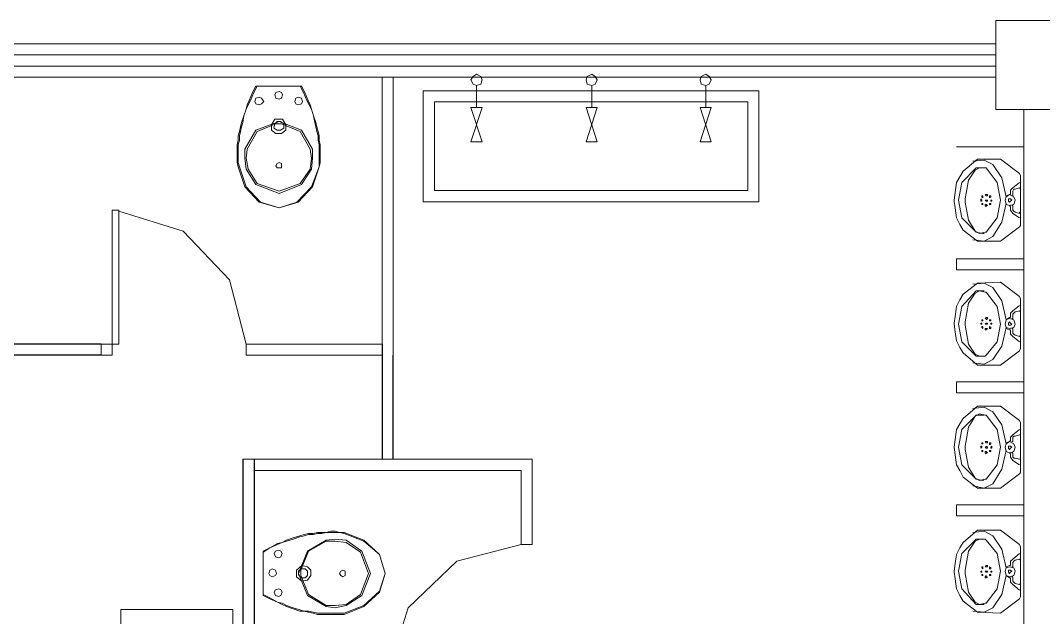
# Model space of a CAD drawing. Header units: millimetres. Extents: x 10.1 to 89.3, y 2.6 to 32.6.
# Drawn here: x 40.72 to 45.325, y 25.022 to 27.709 of the extents above; entities that cross this region are included whole.
import ezdxf

# ---------------------------------------------------------------- set-up
doc = ezdxf.new("R2010")
doc.units = ezdxf.units.MM

msp = doc.modelspace()

# ---------------------------------------------------------------- linework, layer by layer
at = {"color": 0}
for p, q in [((41.083, 26.2526), (40.1324, 26.2526)), ((42.3482, 26.2526), (42.3482, 25.7344)), ((41.083, 26.2028), (40.1324, 26.2028)), ((42.3981, 25.7344), (42.3981, 26.2028)), ((41.7204, 25.7344), (41.7204, 21.582)), ((41.7725, 25.7344), (41.7725, 21.582))]:
    msp.add_line(p, q, dxfattribs=at)
at = {"color": 7, "lineweight": 0}
for points in [[(45.1105, 27.3083), (45.5113, 27.3083), (45.5113, 27.7091), (45.1105, 27.7091), (45.1105, 27.3083), (45.1105, 27.3083)], [(36.7438, 27.6036), (45.1068, 27.6036)], [(36.7438, 27.5537), (45.1068, 27.5537)], [(36.7438, 27.5039), (45.1068, 27.5039)], [(36.7438, 27.454), (45.1068, 27.454)], [(42.3482, 26.2526), (42.3482, 27.454)], [(42.3981, 26.2028), (42.3981, 27.454)], [(42.7725, 27.417), (42.7924, 27.4219), (42.7974, 27.4419), (42.7924, 27.4568), (42.7725, 27.4668), (42.7575, 27.4568), (42.7475, 27.4419), (42.7575, 27.4219), (42.7725, 27.417), (42.7725, 27.417)], [(43.2909, 27.417), (43.3059, 27.4219), (43.3158, 27.4419), (43.3059, 27.4568), (43.2909, 27.4668), (43.271, 27.4568), (43.266, 27.4419), (43.271, 27.4219), (43.2909, 27.417), (43.2909, 27.417)], [(43.8043, 27.417), (43.8193, 27.4219), (43.8293, 27.4419), (43.8193, 27.4568), (43.8043, 27.4668), (43.7844, 27.4568), (43.7794, 27.4419), (43.7844, 27.4219), (43.8043, 27.417), (43.8043, 27.417)], [(41.7002, 27.0502), (41.6952, 27.0702), (41.6952, 27.0901), (41.6952, 27.11), (41.6952, 27.13), (41.6952, 27.1499), (41.7002, 27.1699), (41.7002, 27.1898), (41.7052, 27.2097), (41.7101, 27.2297), (41.7151, 27.2496), (41.7251, 27.2795), (41.7351, 27.3094), (41.7401, 27.3294), (41.75, 27.3493), (41.765, 27.3842), (41.7799, 27.4141), (41.7899, 27.4141), (41.7949, 27.4141), (41.8846, 27.4141), (41.9694, 27.4141), (41.9743, 27.4141), (41.9843, 27.4141), (41.9993, 27.3842), (42.0142, 27.3493), (42.0242, 27.3294), (42.0292, 27.3094), (42.0391, 27.2795), (42.0491, 27.2496), (42.0541, 27.2297), (42.0591, 27.2097), (42.0641, 27.1898), (42.0641, 27.1699), (42.0691, 27.1499), (42.0691, 27.13), (42.0691, 27.11), (42.0691, 27.0901), (42.0691, 27.0702), (42.0641, 27.0502), (42.0342, 26.9605), (41.9694, 26.8907), (41.8846, 26.8658)], [(41.9793, 27.4141), (41.9943, 27.3842), (42.0092, 27.3493), (42.0192, 27.3294), (42.0292, 27.3094), (42.0391, 27.2795), (42.0441, 27.2496), (42.0491, 27.2297), (42.0541, 27.2097), (42.0591, 27.1898), (42.0591, 27.1699), (42.0641, 27.1499), (42.0641, 27.13), (42.0641, 27.11), (42.0641, 27.0901), (42.0641, 27.0702), (42.0641, 27.0502), (42.0292, 26.9605), (41.9644, 26.8907), (41.8846, 26.8658), (41.7999, 26.8907), (41.7351, 26.9605), (41.7052, 27.0502), (41.7002, 27.0702), (41.7002, 27.0901), (41.7002, 27.11), (41.7002, 27.13), (41.7002, 27.1499), (41.7052, 27.1699), (41.7052, 27.1898), (41.7101, 27.2097), (41.7151, 27.2297), (41.7201, 27.2496), (41.7251, 27.2795), (41.7351, 27.3094), (41.745, 27.3294), (41.755, 27.3493), (41.77, 27.3842), (41.7849, 27.4141), (41.7949, 27.4141)], [(41.9793, 27.4141), (41.9694, 27.4141)], [(42.7725, 27.3173), (42.7725, 27.417)], [(43.2909, 27.3173), (43.2909, 27.417)], [(43.8043, 27.3173), (43.8043, 27.417)], [(41.7949, 27.3294), (41.8049, 27.3344), (41.8148, 27.3443), (41.8049, 27.3593), (41.7949, 27.3643), (41.7799, 27.3593), (41.7749, 27.3443), (41.7799, 27.3344), (41.7949, 27.3294), (41.7949, 27.3294)], [(41.8846, 27.3543), (41.8946, 27.3593), (41.8996, 27.3743), (41.8946, 27.3842), (41.8846, 27.3892), (41.8697, 27.3842), (41.8647, 27.3743), (41.8697, 27.3593), (41.8846, 27.3543), (41.8846, 27.3543)], [(41.9694, 27.3294), (41.9843, 27.3344), (41.9893, 27.3443), (41.9843, 27.3593), (41.9694, 27.3643), (41.9594, 27.3593), (41.9544, 27.3443), (41.9594, 27.3344), (41.9694, 27.3294), (41.9694, 27.3294)], [(42.5332, 26.8935), (42.5332, 27.392), (44.0436, 27.392), (44.0436, 26.8935), (42.5332, 26.8935), (42.5332, 26.8935)], [(42.583, 26.9434), (42.583, 27.3422), (43.9938, 27.3422), (43.9938, 26.9434), (42.583, 26.9434), (42.583, 26.9434)], [(42.7475, 27.3173), (42.7974, 27.1627), (42.7475, 27.1627), (42.7974, 27.3173), (42.7475, 27.3173), (42.7475, 27.3173)], [(43.266, 27.3173), (43.3158, 27.1627), (43.266, 27.1627), (43.3158, 27.3173), (43.266, 27.3173), (43.266, 27.3173)], [(43.7794, 27.3173), (43.8293, 27.1627), (43.7794, 27.1627), (43.8293, 27.3173), (43.7794, 27.3173), (43.7794, 27.3173)], [(45.2365, 27.3083), (45.2365, 20.0564)], [(41.9145, 27.2397), (41.8996, 27.2646), (41.8647, 27.2646), (41.8497, 27.2397)], [(41.7799, 27.2147), (41.7301, 27.13), (41.7301, 27.0901), (41.7351, 27.0403), (41.7799, 26.9705), (41.8846, 26.9306), (41.9843, 26.9705), (42.0292, 27.0403), (42.0342, 27.0901), (42.0342, 27.13), (41.9843, 27.2147), (41.8846, 27.2546)], [(41.8697, 27.2446), (41.7849, 27.2097), (41.7401, 27.13)], [(41.8846, 27.2546), (41.7799, 27.2147)], [(41.8497, 27.2397), (41.8497, 27.2147), (41.8697, 27.1998), (41.8946, 27.1998), (41.9145, 27.2147), (41.9145, 27.2397)], [(41.8647, 27.2446), (41.8597, 27.2247), (41.8746, 27.2147), (41.8896, 27.2147), (41.9046, 27.2247), (41.9046, 27.2446)], [(41.9046, 27.2446), (41.8896, 27.2546), (41.8746, 27.2546), (41.8647, 27.2446)], [(41.8946, 27.2446), (41.8846, 27.2446), (41.8697, 27.2446)], [(42.0242, 27.13), (41.9793, 27.2097), (41.8946, 27.2446)], [(41.7401, 27.13), (41.7351, 27.0901), (41.745, 27.0403), (41.7849, 26.9755), (41.8846, 26.9406)], [(41.8846, 26.9406), (41.9793, 26.9755), (42.0242, 27.0403), (42.0292, 27.0901), (42.0242, 27.13)], [(45.2365, 27.14), (44.9324, 27.14)], [(45.0271, 27.0851), (44.9623, 27.0303)], [(45.0969, 27.0602), (45.057, 27.0801), (45.0071, 27.0752)], [(45.2165, 27.0203), (45.1318, 27.0851), (45.0271, 27.0851)], [(41.7002, 27.0502), (41.7301, 26.9605)], [(41.8846, 27.0452), (41.8946, 27.0452), (41.8946, 27.0552), (41.8946, 27.0652), (41.8846, 27.0702), (41.8746, 27.0652), (41.8697, 27.0552), (41.8746, 27.0452), (41.8846, 27.0452), (41.8846, 27.0452)], [(45.057, 27.0452), (45.052, 27.0452), (45.0221, 27.0452), (44.9573, 26.9804), (44.9423, 26.9007), (44.9573, 26.8209), (45.0221, 26.7561), (45.052, 26.7511), (45.057, 26.7511)], [(45.0171, 27.0353), (44.9872, 26.9904)], [(45.062, 27.0452), (45.0371, 27.0452), (45.0171, 27.0353)], [(45.067, 27.0452), (45.062, 27.0452)], [(45.1168, 26.9804), (45.067, 27.0452)], [(45.1567, 26.9156), (45.1368, 27.0004), (45.0969, 27.0602)], [(44.9473, 27.0054), (44.9324, 26.9804)], [(44.9623, 27.0303), (44.9473, 27.0054)], [(44.9872, 26.9904), (44.9723, 26.9057)], [(45.2215, 27.0103), (45.2165, 27.0203)], [(45.2215, 27.0103), (45.2215, 26.9007), (45.2215, 26.786), (45.2165, 26.781)], [(41.7301, 26.9605), (41.7949, 26.8907)], [(44.9324, 26.9804), (44.9274, 26.9356)], [(45.1318, 26.9007), (45.1168, 26.9804)], [(45.2165, 26.9804), (45.1866, 26.9555), (45.1766, 26.9455), (45.1766, 26.9306)], [(45.1966, 26.9505), (45.1916, 26.9505), (45.1866, 26.9406)], [(45.1866, 26.9406), (45.1866, 26.9306)], [(45.2165, 26.9555), (45.1966, 26.9505)], [(45.2215, 26.9505), (45.2165, 26.9555)], [(44.9274, 26.9356), (44.9224, 26.9007)], [(44.9224, 26.8957), (44.9224, 26.9007)], [(44.9224, 26.8957), (44.9274, 26.8658)], [(44.9723, 26.9007), (44.9723, 26.9057)], [(44.9723, 26.8907), (44.9723, 26.9007)], [(45.047, 26.9007), (45.042, 26.9057), (45.042, 26.9007), (45.042, 26.8957), (45.047, 26.8957), (45.047, 26.9007), (45.047, 26.9007)], [(45.052, 26.9156), (45.052, 26.9206), (45.047, 26.9206), (45.047, 26.9156), (45.052, 26.9107), (45.052, 26.9156), (45.052, 26.9156)], [(45.072, 26.9256), (45.067, 26.9256), (45.062, 26.9256), (45.067, 26.9206), (45.072, 26.9206), (45.072, 26.9256), (45.072, 26.9256)], [(45.072, 26.9007), (45.067, 26.9007), (45.062, 26.9007), (45.067, 26.8957), (45.072, 26.8957), (45.072, 26.9007), (45.072, 26.9007)], [(45.0869, 26.9156), (45.0869, 26.9206), (45.0819, 26.9206), (45.0819, 26.9156), (45.0819, 26.9107), (45.0869, 26.9156), (45.0869, 26.9156)], [(45.0919, 26.9007), (45.0869, 26.9007), (45.0869, 26.8957), (45.0919, 26.8957), (45.0919, 26.9007), (45.0919, 26.9007)], [(45.1168, 26.8209), (45.1318, 26.9007)], [(45.1966, 26.9007), (45.1916, 26.9156), (45.1717, 26.9256), (45.1567, 26.9156), (45.1517, 26.9007), (45.1567, 26.8807), (45.1717, 26.8758), (45.1916, 26.8807), (45.1966, 26.9007), (45.1966, 26.9007)], [(45.1717, 26.9256), (45.1567, 26.9206)], [(45.1816, 26.9007), (45.1766, 26.9057), (45.1717, 26.9057), (45.1667, 26.9057), (45.1667, 26.9007), (45.1667, 26.8957), (45.1717, 26.8907), (45.1766, 26.8957), (45.1816, 26.9007), (45.1816, 26.9007)], [(45.1717, 26.9256), (45.1766, 26.9256), (45.1766, 26.9306)], [(45.1816, 26.9206), (45.1866, 26.9206), (45.1866, 26.9256), (45.1866, 26.9306)], [(41.1328, 26.2526), (41.1328, 26.8558), (41.1627, 26.8558), (41.1627, 26.2526), (41.1328, 26.2526), (41.1328, 26.2526)], [(41.736, 26.2526), (41.6612, 26.5418), (41.4518, 26.7611), (41.1627, 26.8508)], [(41.8846, 26.8658), (41.7949, 26.8907)], [(44.9274, 26.8658), (44.9324, 26.8209)], [(44.9723, 26.8907), (44.9872, 26.811)], [(45.052, 26.8857), (45.047, 26.8857), (45.047, 26.8807), (45.052, 26.8807), (45.052, 26.8857), (45.052, 26.8857)], [(45.072, 26.8758), (45.067, 26.8807), (45.062, 26.8807), (45.062, 26.8758), (45.067, 26.8708), (45.067, 26.8758), (45.072, 26.8758), (45.072, 26.8758)], [(45.0869, 26.8807), (45.0869, 26.8857), (45.0819, 26.8857), (45.0819, 26.8807), (45.0869, 26.8807), (45.0869, 26.8807)], [(45.1368, 26.801), (45.1567, 26.8857)], [(45.1567, 26.8807), (45.1717, 26.8758)], [(45.1766, 26.8658), (45.1766, 26.8708), (45.1717, 26.8758)], [(45.2165, 26.8209), (45.1866, 26.8409), (45.1766, 26.8558), (45.1766, 26.8658)], [(45.1866, 26.8708), (45.1866, 26.8758), (45.1816, 26.8758)], [(45.1866, 26.8558), (45.1866, 26.8708)], [(45.1866, 26.8558), (45.1916, 26.8508), (45.1966, 26.8458)], [(44.9324, 26.8209), (44.9473, 26.791)], [(44.9872, 26.811), (45.0171, 26.7611)], [(45.067, 26.7561), (45.1168, 26.8209)], [(45.0969, 26.7362), (45.1368, 26.801)], [(45.2165, 26.8409), (45.1966, 26.8458)], [(45.2165, 26.8409), (45.2165, 26.8458), (45.2215, 26.8458)], [(44.9473, 26.791), (44.9623, 26.7661)], [(44.9623, 26.7661), (45.0271, 26.7162)], [(45.0171, 26.7611), (45.0371, 26.7511), (45.062, 26.7561)], [(45.0271, 26.7162), (45.1318, 26.7162), (45.2165, 26.781)], [(45.062, 26.7561), (45.067, 26.7561)], [(45.0071, 26.7212), (45.057, 26.7162), (45.0969, 26.7362)], [(45.2365, 26.6365), (44.9324, 26.6365)], [(44.9324, 26.6365), (44.9324, 26.5866)], [(45.2365, 26.5866), (44.9324, 26.5866)], [(45.0271, 26.5268), (44.9623, 26.477)], [(45.0969, 26.5069), (45.057, 26.5268), (45.0071, 26.5218)], [(45.2165, 26.467), (45.1318, 26.5318), (45.0271, 26.5268)], [(45.057, 26.4919), (45.052, 26.4919), (45.0221, 26.4919), (44.9573, 26.4221), (44.9423, 26.3424), (44.9573, 26.2626), (45.0221, 26.1978), (45.052, 26.1978), (45.057, 26.1978)], [(45.0171, 26.4819), (44.9872, 26.4371)], [(45.062, 26.4869), (45.0371, 26.4919), (45.0171, 26.4819)], [(45.067, 26.4869), (45.062, 26.4869)], [(45.1168, 26.4221), (45.067, 26.4869)], [(45.1567, 26.3623), (45.1368, 26.4471), (45.0969, 26.5069)], [(44.9473, 26.452), (44.9324, 26.4221)], [(44.9623, 26.477), (44.9473, 26.452)], [(44.9872, 26.4371), (44.9723, 26.3523)], [(45.2215, 26.457), (45.2165, 26.467)], [(45.2215, 26.457), (45.2215, 26.3424), (45.2215, 26.2327), (45.2165, 26.2227)], [(44.9324, 26.4221), (44.9274, 26.3773)], [(45.1318, 26.3424), (45.1168, 26.4221)], [(45.2165, 26.4271), (45.1866, 26.4022), (45.1766, 26.3922), (45.1766, 26.3773)], [(45.1966, 26.3972), (45.1916, 26.3922), (45.1866, 26.3872)], [(45.1866, 26.3872), (45.1866, 26.3723)], [(45.2165, 26.4022), (45.1966, 26.3972)], [(45.2215, 26.3972), (45.2165, 26.4022)], [(44.9274, 26.3773), (44.9224, 26.3474)], [(44.9224, 26.3424), (44.9224, 26.3474)], [(44.9224, 26.3424), (44.9274, 26.3075)], [(44.9723, 26.3424), (44.9723, 26.3523)], [(44.9723, 26.3374), (44.9723, 26.3424)], [(45.047, 26.3424), (45.047, 26.3474), (45.042, 26.3474), (45.042, 26.3424), (45.047, 26.3424), (45.047, 26.3424)], [(45.052, 26.3623), (45.047, 26.3623), (45.047, 26.3573), (45.052, 26.3573), (45.052, 26.3623), (45.052, 26.3623)], [(45.072, 26.3673), (45.072, 26.3723), (45.067, 26.3723), (45.062, 26.3673), (45.067, 26.3673), (45.067, 26.3623), (45.072, 26.3673), (45.072, 26.3673)], [(45.072, 26.3424), (45.072, 26.3474), (45.067, 26.3474), (45.062, 26.3424), (45.067, 26.3424), (45.072, 26.3424), (45.072, 26.3424)], [(45.0869, 26.3623), (45.0819, 26.3623), (45.0819, 26.3573), (45.0869, 26.3573), (45.0869, 26.3623), (45.0869, 26.3623)], [(45.0919, 26.3424), (45.0919, 26.3474), (45.0869, 26.3474), (45.0869, 26.3424), (45.0919, 26.3424), (45.0919, 26.3424)], [(45.1168, 26.2626), (45.1318, 26.3424)], [(45.1966, 26.3424), (45.1916, 26.3623), (45.1717, 26.3673), (45.1567, 26.3623), (45.1517, 26.3424), (45.1567, 26.3274), (45.1717, 26.3224), (45.1916, 26.3274), (45.1966, 26.3424), (45.1966, 26.3424)], [(45.1717, 26.3723), (45.1567, 26.3623)], [(45.1816, 26.3424), (45.1766, 26.3474), (45.1717, 26.3523), (45.1667, 26.3474), (45.1667, 26.3424), (45.1667, 26.3374), (45.1717, 26.3374), (45.1766, 26.3374), (45.1816, 26.3424), (45.1816, 26.3424)], [(45.1717, 26.3723), (45.1766, 26.3723), (45.1766, 26.3773)], [(45.1816, 26.3673), (45.1866, 26.3673), (45.1866, 26.3723)], [(44.9274, 26.3075), (44.9324, 26.2676)], [(44.9723, 26.3374), (44.9872, 26.2526)], [(45.052, 26.3274), (45.052, 26.3324), (45.047, 26.3324), (45.047, 26.3274), (45.052, 26.3224), (45.052, 26.3274), (45.052, 26.3274)], [(45.072, 26.3224), (45.067, 26.3224), (45.062, 26.3224), (45.062, 26.3174), (45.067, 26.3174), (45.072, 26.3224), (45.072, 26.3224)], [(45.0869, 26.3274), (45.0819, 26.3324), (45.0819, 26.3274), (45.0819, 26.3224), (45.0869, 26.3224), (45.0869, 26.3274), (45.0869, 26.3274)], [(45.1368, 26.2427), (45.1567, 26.3274)], [(45.1567, 26.3224), (45.1717, 26.3174)], [(45.1766, 26.3125), (45.1766, 26.3174), (45.1717, 26.3174)], [(45.2165, 26.2626), (45.1866, 26.2875), (45.1766, 26.2975), (45.1766, 26.3125)], [(45.1866, 26.3174), (45.1866, 26.3224), (45.1816, 26.3224)], [(45.1866, 26.3025), (45.1866, 26.3174)], [(45.1866, 26.3025), (45.1916, 26.2975), (45.1966, 26.2925)], [(41.083, 26.2028), (41.083, 26.2526), (41.1328, 26.2526), (41.1328, 26.2028), (41.083, 26.2028), (41.083, 26.2028)], [(42.3482, 26.2526), (41.736, 26.2526)], [(41.736, 26.2028), (41.736, 26.2526)], [(44.9324, 26.2676), (44.9473, 26.2377)], [(44.9872, 26.2526), (45.0171, 26.2078)], [(45.067, 26.2028), (45.1168, 26.2626)], [(45.2165, 26.2875), (45.1966, 26.2925)], [(45.2165, 26.2875), (45.2215, 26.2925)], [(42.3482, 26.2028), (41.736, 26.2028)], [(44.9473, 26.2377), (44.9623, 26.2128)], [(44.9623, 26.2128), (45.0271, 26.1579)], [(45.0171, 26.2078), (45.0371, 26.1978), (45.062, 26.1978)], [(45.0271, 26.1579), (45.1318, 26.1579), (45.2165, 26.2227)], [(45.062, 26.1978), (45.067, 26.2028)], [(45.0969, 26.1828), (45.1368, 26.2427)], [(45.0071, 26.1679), (45.057, 26.1629), (45.0969, 26.1828)], [(45.2365, 26.0832), (44.9324, 26.0832)], [(44.9324, 26.0832), (44.9324, 26.0333)], [(45.2365, 26.0333), (44.9324, 26.0333)], [(45.0271, 25.9735), (44.9623, 25.9186)], [(45.2165, 25.9087), (45.1318, 25.9735), (45.0271, 25.9735)], [(45.057, 25.9336), (45.052, 25.9336), (45.0221, 25.9336), (44.9573, 25.8688), (44.9423, 25.789), (44.9573, 25.7093), (45.0221, 25.6445), (45.052, 25.6395), (45.057, 25.6445)], [(45.0171, 25.9286), (44.9872, 25.8788)], [(45.0969, 25.9486), (45.057, 25.9685), (45.0071, 25.9635)], [(45.062, 25.9336), (45.0371, 25.9386), (45.0171, 25.9286)], [(45.067, 25.9336), (45.062, 25.9336)], [(45.1168, 25.8688), (45.067, 25.9336)], [(45.1567, 25.804), (45.1368, 25.8887), (45.0969, 25.9486)], [(44.9473, 25.8937), (44.9324, 25.8688)], [(44.9623, 25.9186), (44.9473, 25.8937)], [(45.2215, 25.8987), (45.2165, 25.9087)], [(45.2215, 25.8987), (45.2215, 25.789), (45.2215, 25.6744), (45.2165, 25.6694)], [(44.9324, 25.8688), (44.9274, 25.8239)], [(44.9872, 25.8788), (44.9723, 25.794)], [(45.1318, 25.789), (45.1168, 25.8688)], [(45.2165, 25.8688), (45.1866, 25.8439), (45.1766, 25.8339), (45.1766, 25.8189)], [(45.1966, 25.8389), (45.1916, 25.8389), (45.1866, 25.8339)], [(45.1866, 25.8339), (45.1866, 25.8189)], [(45.2165, 25.8439), (45.1966, 25.8389)], [(45.2215, 25.8439), (45.2165, 25.8439)], [(44.9274, 25.8239), (44.9224, 25.789)], [(44.9224, 25.789), (44.9274, 25.7541)], [(44.9723, 25.789), (44.9723, 25.794)], [(44.9723, 25.7791), (44.9723, 25.789)], [(45.047, 25.789), (45.047, 25.794), (45.042, 25.794), (45.042, 25.789), (45.042, 25.7841), (45.047, 25.789), (45.047, 25.789)], [(45.052, 25.804), (45.052, 25.809), (45.047, 25.809), (45.047, 25.804), (45.052, 25.804), (45.052, 25.804)], [(45.072, 25.814), (45.067, 25.814), (45.062, 25.814), (45.067, 25.809), (45.072, 25.809), (45.072, 25.814), (45.072, 25.814)], [(45.072, 25.789), (45.067, 25.794), (45.067, 25.789), (45.062, 25.789), (45.067, 25.7841), (45.072, 25.7841), (45.072, 25.789), (45.072, 25.789)], [(45.0869, 25.804), (45.0869, 25.809), (45.0819, 25.809), (45.0819, 25.804), (45.0819, 25.799), (45.0869, 25.804), (45.0869, 25.804)], [(45.0919, 25.789), (45.0919, 25.794), (45.0869, 25.789), (45.0869, 25.7841), (45.0919, 25.7841), (45.0919, 25.789), (45.0919, 25.789)], [(45.1168, 25.7093), (45.1318, 25.789)], [(45.1966, 25.789), (45.1916, 25.804), (45.1717, 25.814), (45.1567, 25.804), (45.1517, 25.789), (45.1567, 25.7691), (45.1717, 25.7641), (45.1916, 25.7691), (45.1966, 25.789), (45.1966, 25.789)], [(45.1717, 25.814), (45.1567, 25.809)], [(45.1816, 25.789), (45.1766, 25.794), (45.1717, 25.794), (45.1667, 25.794), (45.1667, 25.789), (45.1667, 25.7841), (45.1717, 25.7791), (45.1766, 25.7841), (45.1816, 25.789), (45.1816, 25.789)], [(45.1717, 25.814), (45.1766, 25.8189)], [(45.1816, 25.814), (45.1866, 25.814), (45.1866, 25.8189)], [(44.9274, 25.7541), (44.9324, 25.7093)], [(44.9723, 25.7791), (44.9872, 25.6993)], [(45.052, 25.7741), (45.047, 25.7741), (45.047, 25.7691), (45.052, 25.7691), (45.052, 25.7741), (45.052, 25.7741)], [(45.072, 25.7641), (45.067, 25.7691), (45.062, 25.7691), (45.062, 25.7641), (45.067, 25.7591), (45.067, 25.7641), (45.072, 25.7641), (45.072, 25.7641)], [(45.0869, 25.7691), (45.0869, 25.7741), (45.0819, 25.7741), (45.0819, 25.7691), (45.0869, 25.7691), (45.0869, 25.7691)], [(45.1368, 25.6893), (45.1567, 25.7741)], [(45.1567, 25.7691), (45.1717, 25.7641)], [(45.1766, 25.7541), (45.1766, 25.7591), (45.1717, 25.7641)], [(45.2165, 25.7093), (45.1866, 25.7292), (45.1766, 25.7442), (45.1766, 25.7541)], [(45.1866, 25.7591), (45.1866, 25.7641), (45.1816, 25.7641)], [(45.1866, 25.7442), (45.1866, 25.7591)], [(45.1866, 25.7442), (45.1916, 25.7392), (45.1966, 25.7392)], [(41.7204, 25.7344), (43.0237, 25.7344)], [(43.0237, 25.7344), (41.7725, 25.7344)], [(43.0237, 25.7344), (43.0237, 25.3506)], [(44.9324, 25.7093), (44.9473, 25.6844)], [(44.9872, 25.6993), (45.0171, 25.6495)], [(45.067, 25.6445), (45.1168, 25.7093)], [(45.2165, 25.7342), (45.1966, 25.7392)], [(45.2165, 25.7342), (45.2215, 25.7342)], [(42.9738, 25.6846), (41.7725, 25.6846)], [(42.9738, 25.6846), (42.9738, 25.3506)], [(44.9473, 25.6844), (44.9623, 25.6544)], [(44.9623, 25.6544), (45.0271, 25.6046)], [(45.0171, 25.6495), (45.0371, 25.6395), (45.062, 25.6445)], [(45.0271, 25.6046), (45.1318, 25.6046), (45.2165, 25.6694)], [(45.0969, 25.6245), (45.1368, 25.6893)], [(45.0071, 25.6146), (45.057, 25.6046), (45.0969, 25.6245)], [(45.062, 25.6445), (45.067, 25.6445)], [(45.2365, 25.5298), (44.9324, 25.5298)], [(44.9324, 25.5298), (44.9324, 25.48)], [(45.2365, 25.48), (44.9324, 25.48)], [(42.1762, 25.0365), (42.1563, 25.0365), (42.1364, 25.0365), (42.1164, 25.0365), (42.0965, 25.0365), (42.0765, 25.0365), (42.0566, 25.0365), (42.0367, 25.0415), (42.0167, 25.0465), (41.9968, 25.0515), (41.9768, 25.0515), (41.9469, 25.0615), (41.917, 25.0714), (41.8971, 25.0814), (41.8771, 25.0914), (41.8422, 25.1063), (41.8123, 25.1213), (41.8123, 25.1313), (41.8123, 25.1362), (41.8123, 25.221), (41.8123, 25.3107), (41.8123, 25.3157), (41.8123, 25.3207), (41.8422, 25.3356), (41.8771, 25.3556), (41.8971, 25.3606), (41.917, 25.3705), (41.9469, 25.3805), (41.9768, 25.3905), (41.9968, 25.3955), (42.0167, 25.4004), (42.0367, 25.4004), (42.0566, 25.4054), (42.0765, 25.4054), (42.0965, 25.4054), (42.1164, 25.4104), (42.1364, 25.4104), (42.1563, 25.4054), (42.1762, 25.4054), (42.266, 25.3705), (42.3358, 25.3057), (42.3607, 25.221)], [(41.8123, 25.3157), (41.8422, 25.3356), (41.8771, 25.3506), (41.8971, 25.3606), (41.917, 25.3655), (41.9469, 25.3755), (41.9768, 25.3855), (41.9968, 25.3905), (42.0167, 25.3955), (42.0367, 25.3955), (42.0566, 25.4004), (42.0765, 25.4004), (42.0965, 25.4054), (42.1164, 25.4054), (42.1364, 25.4054), (42.1563, 25.4054), (42.1762, 25.4004), (42.266, 25.3655), (42.3358, 25.3057), (42.3607, 25.221), (42.3358, 25.1412), (42.266, 25.0764), (42.1762, 25.0415), (42.1563, 25.0415), (42.1364, 25.0415), (42.1164, 25.0415), (42.0965, 25.0415), (42.0765, 25.0415), (42.0566, 25.0415), (42.0367, 25.0465), (42.0167, 25.0515), (41.9968, 25.0515), (41.9768, 25.0565), (41.9469, 25.0664), (41.917, 25.0764), (41.8971, 25.0864), (41.8771, 25.0914), (41.8422, 25.1113), (41.8123, 25.1263), (41.8123, 25.1362)], [(42.0117, 25.1213), (42.0965, 25.0714), (42.1364, 25.0664), (42.1862, 25.0764), (42.256, 25.1213), (42.2959, 25.221), (42.256, 25.3207), (42.1862, 25.3705), (42.1364, 25.3755), (42.0965, 25.3705), (42.0117, 25.3207), (41.9719, 25.221)], [(45.057, 25.3753), (45.052, 25.3753), (45.0221, 25.3753), (44.9573, 25.3105), (44.9423, 25.2307), (44.9573, 25.151), (45.0221, 25.0812), (45.052, 25.0812), (45.057, 25.0812)], [(45.0271, 25.4152), (44.9623, 25.3603)], [(45.0969, 25.3902), (45.057, 25.4102), (45.0071, 25.4052)], [(45.062, 25.3753), (45.0371, 25.3753), (45.0171, 25.3653)], [(45.2165, 25.3504), (45.1318, 25.4152), (45.0271, 25.4152)], [(45.067, 25.3703), (45.062, 25.3753)], [(45.1567, 25.2457), (45.1368, 25.3304), (45.0969, 25.3902)], [(42.0965, 25.3655), (42.0167, 25.3207), (41.9818, 25.2359)], [(42.2859, 25.221), (42.251, 25.3157), (42.1862, 25.3606), (42.1364, 25.3655), (42.0965, 25.3655)], [(42.9738, 25.3506), (42.6847, 25.2758), (42.4654, 25.0664), (42.3756, 24.7773)], [(43.0237, 25.3506), (42.9738, 25.3506)], [(44.9473, 25.3354), (44.9324, 25.3055)], [(44.9623, 25.3603), (44.9473, 25.3354)], [(45.0171, 25.3653), (44.9872, 25.3205)], [(45.1168, 25.3105), (45.067, 25.3703)], [(45.2215, 25.3404), (45.2165, 25.3504)], [(45.2215, 25.3404), (45.2215, 25.2307), (45.2215, 25.1161), (45.2165, 25.1061)], [(41.8123, 25.3157), (41.8123, 25.3107)], [(41.8971, 25.3107), (41.8921, 25.3207), (41.8821, 25.3257), (41.8672, 25.3207), (41.8622, 25.3107), (41.8672, 25.2958), (41.8821, 25.2908), (41.8921, 25.2958), (41.8971, 25.3107), (41.8971, 25.3107)], [(44.9324, 25.3055), (44.9274, 25.2656)], [(44.9872, 25.3205), (44.9723, 25.2357)], [(45.1318, 25.2307), (45.1168, 25.3105)], [(45.2165, 25.3105), (45.1866, 25.2856), (45.1766, 25.2756), (45.1766, 25.2606)], [(45.2165, 25.2856), (45.1966, 25.2806)], [(45.2215, 25.2806), (45.2165, 25.2856)], [(41.8722, 25.221), (41.8672, 25.2359), (41.8522, 25.2409), (41.8422, 25.2359), (41.8373, 25.221), (41.8422, 25.211), (41.8522, 25.206), (41.8672, 25.211), (41.8722, 25.221), (41.8722, 25.221)], [(41.9868, 25.2559), (41.9619, 25.2359), (41.9619, 25.206), (41.9868, 25.1861)], [(41.9818, 25.2409), (41.9719, 25.231), (41.9719, 25.216), (41.9818, 25.201)], [(41.9818, 25.201), (42.0018, 25.201), (42.0117, 25.211), (42.0117, 25.231), (42.0018, 25.2409), (41.9818, 25.2409)], [(41.9818, 25.2359), (41.9818, 25.221), (41.9818, 25.211)], [(41.9868, 25.1861), (42.0117, 25.1911), (42.0267, 25.211), (42.0267, 25.2359), (42.0117, 25.2509), (41.9868, 25.2559)], [(42.1812, 25.221), (42.1812, 25.231), (42.1712, 25.2359), (42.1613, 25.231), (42.1563, 25.221), (42.1613, 25.211), (42.1712, 25.206), (42.1812, 25.211), (42.1812, 25.221), (42.1812, 25.221)], [(44.9274, 25.2656), (44.9224, 25.2307)], [(44.9723, 25.2307), (44.9723, 25.2357)], [(45.052, 25.2457), (45.052, 25.2507), (45.047, 25.2507), (45.047, 25.2457), (45.052, 25.2407), (45.052, 25.2457), (45.052, 25.2457)], [(45.072, 25.2507), (45.072, 25.2557), (45.067, 25.2557), (45.062, 25.2507), (45.067, 25.2507), (45.072, 25.2507), (45.072, 25.2507)], [(45.0869, 25.2457), (45.0819, 25.2507), (45.0819, 25.2457), (45.0819, 25.2407), (45.0869, 25.2407), (45.0869, 25.2457), (45.0869, 25.2457)], [(45.1966, 25.2307), (45.1916, 25.2457), (45.1717, 25.2507), (45.1567, 25.2457), (45.1517, 25.2307), (45.1567, 25.2108), (45.1717, 25.2058), (45.1916, 25.2108), (45.1966, 25.2307), (45.1966, 25.2307)], [(45.1717, 25.2557), (45.1567, 25.2507)], [(45.1816, 25.2307), (45.1766, 25.2357), (45.1717, 25.2357), (45.1667, 25.2357), (45.1667, 25.2307), (45.1667, 25.2257), (45.1717, 25.2208), (45.1766, 25.2257), (45.1816, 25.2307), (45.1816, 25.2307)], [(45.1717, 25.2557), (45.1766, 25.2557), (45.1766, 25.2606)], [(45.1816, 25.2507), (45.1866, 25.2507), (45.1866, 25.2557)], [(45.1966, 25.2806), (45.1916, 25.2756), (45.1866, 25.2706)], [(45.1866, 25.2706), (45.1866, 25.2557)], [(41.9719, 25.221), (42.0117, 25.1213)], [(41.9818, 25.211), (42.0167, 25.1263), (42.0965, 25.0764)], [(42.0965, 25.0764), (42.1364, 25.0764), (42.1862, 25.0814), (42.251, 25.1263), (42.2859, 25.221)], [(42.3607, 25.221), (42.3358, 25.1362)], [(44.9224, 25.2257), (44.9224, 25.2307)], [(44.9224, 25.2257), (44.9274, 25.1958)], [(44.9274, 25.1958), (44.9324, 25.151)], [(44.9723, 25.2208), (44.9723, 25.2307)], [(44.9723, 25.2208), (44.9872, 25.136)], [(45.047, 25.2307), (45.042, 25.2307), (45.042, 25.2257), (45.047, 25.2257), (45.047, 25.2307), (45.047, 25.2307)], [(45.052, 25.2108), (45.052, 25.2158), (45.047, 25.2158), (45.047, 25.2108), (45.052, 25.2108), (45.052, 25.2108)], [(45.072, 25.2307), (45.067, 25.2307), (45.062, 25.2307), (45.067, 25.2257), (45.072, 25.2257), (45.072, 25.2307), (45.072, 25.2307)], [(45.072, 25.2058), (45.067, 25.2058), (45.067, 25.2108), (45.062, 25.2058), (45.062, 25.2008), (45.067, 25.2008), (45.072, 25.2058), (45.072, 25.2058)], [(45.0869, 25.2108), (45.0869, 25.2158), (45.0819, 25.2158), (45.0819, 25.2108), (45.0869, 25.2108), (45.0869, 25.2108)], [(45.0919, 25.2307), (45.0869, 25.2307), (45.0869, 25.2257), (45.0919, 25.2257), (45.0919, 25.2307), (45.0919, 25.2307)], [(45.1168, 25.151), (45.1318, 25.2307)], [(45.1368, 25.126), (45.1567, 25.2108)], [(45.1567, 25.2108), (45.1717, 25.2008)], [(45.1766, 25.1958), (45.1766, 25.2008), (45.1717, 25.2008)], [(45.2165, 25.146), (45.1866, 25.1709), (45.1766, 25.1809), (45.1766, 25.1958)], [(45.1866, 25.2008), (45.1866, 25.2058), (45.1816, 25.2058)], [(45.1866, 25.1859), (45.1866, 25.2008)], [(41.8971, 25.1362), (41.8921, 25.1462), (41.8821, 25.1512), (41.8672, 25.1462), (41.8622, 25.1362), (41.8672, 25.1213), (41.8821, 25.1163), (41.8921, 25.1213), (41.8971, 25.1362), (41.8971, 25.1362)], [(44.9324, 25.151), (44.9473, 25.1211)], [(45.067, 25.0862), (45.1168, 25.151)], [(45.1866, 25.1859), (45.1916, 25.1809), (45.1966, 25.1759)], [(45.2165, 25.1709), (45.1966, 25.1759)], [(45.2165, 25.1709), (45.2215, 25.1759)], [(42.266, 25.0714), (42.3358, 25.1362)], [(44.9473, 25.1211), (44.9623, 25.0961)], [(44.9872, 25.136), (45.0171, 25.0911)], [(45.0271, 25.0463), (45.1318, 25.0413), (45.2165, 25.1061)], [(45.0969, 25.0662), (45.1368, 25.126)], [(41.6756, 23.5524), (41.1721, 23.5524), (41.1721, 25.0579), (41.6756, 25.0579), (41.6756, 23.5524), (41.6756, 23.5524)], [(42.1762, 25.0365), (42.266, 25.0714)], [(44.9623, 25.0961), (45.0271, 25.0463)], [(45.0071, 25.0513), (45.057, 25.0463), (45.0969, 25.0662)], [(45.0171, 25.0911), (45.0371, 25.0812), (45.062, 25.0862)], [(45.062, 25.0862), (45.067, 25.0862)]]:
    msp.add_lwpolyline(points, dxfattribs=at)

doc.saveas('drawing.dxf')
